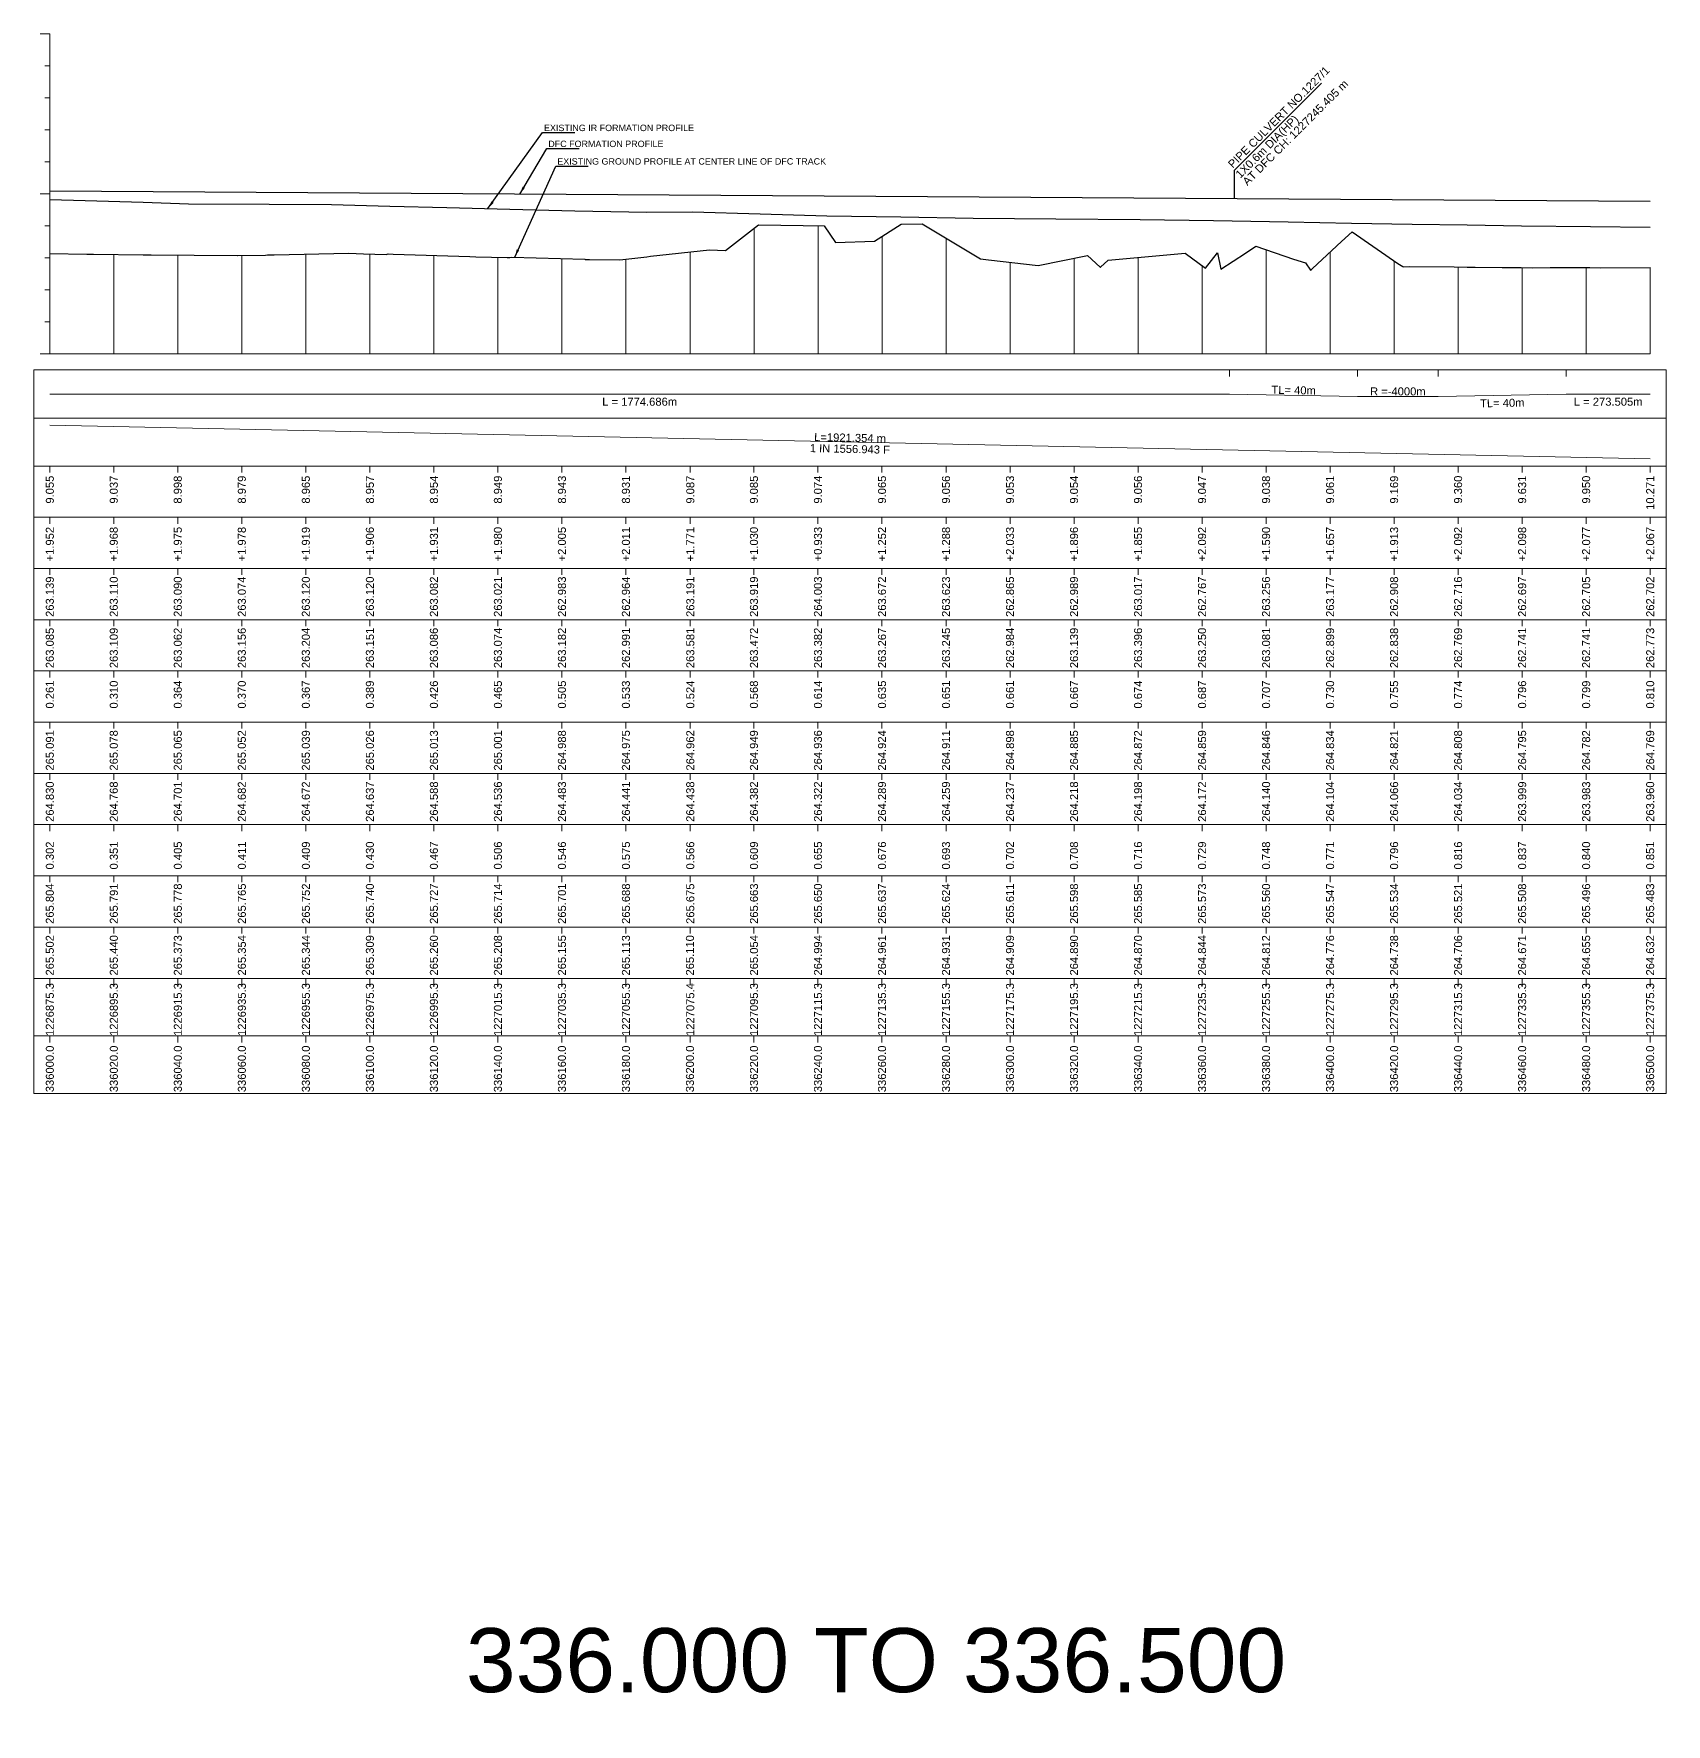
# Model space of a CAD drawing. Header units: metres. Extents: x 30905 to 43495, y -2428 to -1873.
# Drawn here: x 33995 to 34505, y -2428 to -1900 of the extents above; entities that cross this region are included whole.
import ezdxf
from ezdxf.enums import TextEntityAlignment as Align

# ---------------------------------------------------------------- set-up
doc = ezdxf.new("R2010")
doc.units = ezdxf.units.M
doc.header["$MEASUREMENT"] = 0
for name, color, linetype, lineweight in [('LS CUT FILL', 10, 'Continuous', 0), ('LS DATUM X', 7, 'Continuous', 0), ('LS DATUM Y', 7, 'Continuous', 0), ('LS EXG GL', 7, 'Continuous', 0), ('LS EXG IR CH', 7, 'Continuous', 0), ('LS EXG RL', 7, 'Continuous', 0), ('LS EXG. FL', 7, 'Continuous', 0), ('LS EXG. GL AT PRO. TOE', 7, 'Continuous', 0), ('LS FRAME', 7, 'Continuous', 0), ('LS HORIZONTAL ALIGNMENT', 10, 'Continuous', 0), ('LS PFL-EFL', 10, 'Continuous', 0), ('LS PRL-ERL', 10, 'Continuous', 0), ('LS PRO FL', 10, 'Continuous', 0), ('LS PRO. DFCC CH', 10, 'Continuous', 0), ('LS PRO. RL', 10, 'Continuous', 0), ('LS PROFILE EXG FL', 7, 'Continuous', 25), ('LS PROFILE EXG GL', 7, 'Continuous', 30), ('LS PROFILE PRO FL', 1, 'Continuous', 30), ('LS TICKS', 7, 'Continuous', 0), ('LS TRACK CENTER', 10, 'Continuous', 0), ('LS VERTICAL ALIGNMENT', 10, 'Continuous', 0), ('Profile Grid', 7, 'Continuous', 0)]:
    doc.layers.add(name, color=color, linetype=linetype, lineweight=lineweight)
doc.layers.add('LS DRAIN CULVERT', color=10, linetype='Continuous')
doc.layers.add('ref text', color=3, linetype='Continuous')
doc.styles.get("Standard").update_dxf_attribs({"font": 'arial.ttf'})
doc.styles.add('Style-Arial', font='arial.ttf')
doc.dimstyles.get("Standard").update_dxf_attribs({"dimtxt": 5, "dimasz": 0.18, "dimexe": 0.18, "dimexo": 0.0625, "dimgap": 0.09, "dimtad": 0, "dimtih": 1, "dimtoh": 1, "dimdec": 4, "dimzin": 0, "dimdsep": 46, "dimtxsty": 'Standard', "dimcen": 0.09, "dimadec": 0, "dimazin": 0, "dimtfac": 1, "dimtdec": 4, "dimtofl": 0, "dimtmove": 0, "dimatfit": 3, "dimfxl": 1, "dimtolj": 1, "dimtzin": 0, "dimarcsym": 0})

msp = doc.modelspace()

# ---------------------------------------------------------------- linework, layer by layer
at = {"layer": 'LS DATUM X', "color": 7, "linetype": 'Continuous', "lineweight": 0}
msp.add_line((34000, -2000), (34500.01, -2000), dxfattribs=at)
at = {"layer": 'LS DATUM Y', "color": 7, "linetype": 'Continuous', "lineweight": 0}
for p, q in [((33997, -1900), (34000, -1900)), ((33997, -1900), (34000, -1900)), ((34000, -2000), (34000, -1900)), ((33998.5, -1910), (34000, -1910)), ((33998.5, -1920), (34000, -1920)), ((33998.5, -1930), (34000, -1930)), ((33998.5, -1940), (34000, -1940)), ((33997, -1950), (34000, -1950)), ((33998.5, -1960), (34000, -1960)), ((33998.5, -1970), (34000, -1970)), ((33998.5, -1980), (34000, -1980)), ((33998.5, -1990), (34000, -1990)), ((33997, -2000), (34000, -2000))]:
    msp.add_line(p, q, dxfattribs=at)
at = {"layer": 'LS DRAIN CULVERT'}
msp.add_lwpolyline([(34397.32, -1915.41), (34370, -1942.74), (34370, -1951.47)], dxfattribs=at)
at = {"layer": 'LS FRAME', "color": 7, "linetype": 'Continuous', "lineweight": 0, "flags": 128}
for points in [[(33995, -2020), (34505.01, -2020), (34505.01, -2005), (33995, -2005), (33995, -2020)], [(33995, -2035), (34505.01, -2035), (34505.01, -2020), (33995, -2020), (33995, -2035)], [(33995, -2051), (34505.01, -2051), (34505.01, -2035), (33995, -2035), (33995, -2051)], [(33995, -2067), (34505.01, -2067), (34505.01, -2051), (33995, -2051), (33995, -2067)], [(33995, -2083), (34505.01, -2083), (34505.01, -2067), (33995, -2067), (33995, -2083)], [(33995, -2099), (34505.01, -2099), (34505.01, -2083), (33995, -2083), (33995, -2099)], [(33995, -2115), (34505.01, -2115), (34505.01, -2099), (33995, -2099), (33995, -2115)], [(33995, -2131), (34505.01, -2131), (34505.01, -2115), (33995, -2115), (33995, -2131)], [(33995, -2147), (34505.01, -2147), (34505.01, -2131), (33995, -2131), (33995, -2147)], [(33995, -2163), (34505.01, -2163), (34505.01, -2147), (33995, -2147), (33995, -2163)], [(33995, -2179), (34505.01, -2179), (34505.01, -2163), (33995, -2163), (33995, -2179)], [(33995, -2195), (34505.01, -2195), (34505.01, -2179), (33995, -2179), (33995, -2195)], [(33995, -2213), (34505.01, -2213), (34505.01, -2195), (33995, -2195), (33995, -2213)], [(33995, -2231), (34505.01, -2231), (34505.01, -2213), (33995, -2213), (33995, -2231)]]:
    msp.add_lwpolyline(points, close=True, dxfattribs=at)
at = {"layer": 'LS HORIZONTAL ALIGNMENT', "lineweight": 0, "flags": 128}
msp.add_lwpolyline([(34000, -2012.5), (34368.58, -2012.5), (34368.58, -2012.5), (34408.58, -2013.29), (34408.58, -2013.29), (34433.77, -2013.29), (34433.77, -2013.29), (34473.77, -2012.5), (34473.77, -2012.5), (34500.01, -2012.5)], dxfattribs=at)
at = {"layer": 'LS PROFILE EXG FL'}
msp.add_lwpolyline([(34000, -1951.7), (34011.07, -1952.02), (34029.12, -1952.62), (34043.32, -1953.1), (34068.57, -1953.22), (34087.99, -1953.32), (34106.25, -1953.78), (34124.07, -1954.22), (34143.72, -1954.74), (34164.02, -1955.27), (34186.48, -1955.71), (34200.8, -1955.62), (34221.91, -1956.24), (34242.75, -1956.86), (34265.89, -1957.2), (34288.47, -1957.53), (34314.32, -1957.76), (34340.63, -1958.03), (34363.61, -1958.33), (34386.86, -1958.72), (34406.69, -1959.09), (34425.62, -1959.45), (34442.84, -1959.71), (34459.8, -1960.01), (34481.41, -1960.18), (34500, -1960.4)], dxfattribs=at)
at = {"layer": 'LS PROFILE EXG GL', "flags": 128}
msp.add_lwpolyline([(34000, -1968.61), (34011.62, -1968.83), (34013.62, -1968.84), (34029.12, -1968.99), (34031.71, -1969.02), (34058.58, -1969.29), (34058.61, -1969.29), (34067.35, -1969.12), (34068.04, -1969.03), (34068.18, -1969.01), (34069.11, -1969.01), (34069.39, -1969.01), (34070.13, -1969), (34093.41, -1968.53), (34097.96, -1968.74), (34105.04, -1968.93), (34105.67, -1968.74), (34107.29, -1968.8), (34131.26, -1969.51), (34133.1, -1969.61), (34142.93, -1969.86), (34143.75, -1969.88), (34144.39, -1969.75), (34167.18, -1970.36), (34167.31, -1970.51), (34168.59, -1970.48), (34178.14, -1970.55), (34186.49, -1969.69), (34187.69, -1969.48), (34206.08, -1967.42), (34211.12, -1967.65), (34221.41, -1959.71), (34235.33, -1959.87), (34241.92, -1960.01), (34245.45, -1965.14), (34257.64, -1964.78), (34265.99, -1959.48), (34272.57, -1959.32), (34290.78, -1970.23), (34293.28, -1970.56), (34308.77, -1972.39), (34324.2, -1969.25), (34328.21, -1972.9), (34328.26, -1972.9), (34330.7, -1970.69), (34354.76, -1968.47), (34361.1, -1973.15), (34364.84, -1968.41), (34365.9, -1973.52), (34373.58, -1968.46), (34376.8, -1966.34), (34388.58, -1970.37), (34392.29, -1971.58), (34393.89, -1973.8), (34394.18, -1973.63), (34394.54, -1973.33), (34403.58, -1964.88), (34406.88, -1961.81), (34406.88, -1961.81), (34421.17, -1971.73), (34421.68, -1972.08), (34422.68, -1972.65), (34422.94, -1972.73), (34424.76, -1972.72), (34438.77, -1972.83), (34442.78, -1972.86), (34445.32, -1972.91), (34453.77, -1972.98), (34459.66, -1973.03), (34463.37, -1973.04), (34468.77, -1973.01), (34481.16, -1972.95), (34484.34, -1973.04), (34500.03, -1972.98)], dxfattribs=at)
at = {"layer": 'LS PROFILE PRO FL'}
msp.add_line((34000, -1949.09), (34500.01, -1952.31), dxfattribs=at)
at = {"layer": 'LS TICKS', "color": 7, "linetype": 'Continuous', "lineweight": 0, "flags": 128}
for points in [[(34368.58, -2007), (34368.58, -2005)], [(34408.58, -2007), (34408.58, -2005)], [(34433.77, -2007), (34433.77, -2005)], [(34473.77, -2007), (34473.77, -2005)], [(34000, -2037), (34000, -2035)], [(34019.98, -2037), (34019.98, -2035)], [(34039.98, -2037), (34039.98, -2035)], [(34059.99, -2037), (34059.99, -2035)], [(34079.99, -2037), (34079.99, -2035)], [(34100, -2037), (34100, -2035)], [(34120, -2037), (34120, -2035)], [(34140, -2037), (34140, -2035)], [(34160, -2037), (34160, -2035)], [(34179.99, -2037), (34179.99, -2035)], [(34200.09, -2037), (34200.09, -2035)], [(34219.99, -2037), (34219.99, -2035)], [(34239.99, -2037), (34239.99, -2035)], [(34260, -2037), (34260, -2035)], [(34280, -2037), (34280, -2035)], [(34300, -2037), (34300, -2035)], [(34320, -2037), (34320, -2035)], [(34340, -2037), (34340, -2035)], [(34360, -2037), (34360, -2035)], [(34380, -2037), (34380, -2035)], [(34400, -2037), (34400, -2035)], [(34420.01, -2037), (34420.01, -2035)], [(34440, -2037), (34440, -2035)], [(34460.01, -2037), (34460.01, -2035)], [(34480.01, -2037), (34480.01, -2035)], [(34500.01, -2037), (34500.01, -2035)], [(34000, -2053), (34000, -2051)], [(34019.98, -2053), (34019.98, -2051)], [(34039.98, -2053), (34039.98, -2051)], [(34059.99, -2053), (34059.99, -2051)], [(34079.99, -2053), (34079.99, -2051)], [(34100, -2053), (34100, -2051)], [(34120, -2053), (34120, -2051)], [(34140, -2053), (34140, -2051)], [(34160, -2053), (34160, -2051)], [(34179.99, -2053), (34179.99, -2051)], [(34200.09, -2053), (34200.09, -2051)], [(34219.99, -2053), (34219.99, -2051)], [(34239.99, -2053), (34239.99, -2051)], [(34260, -2053), (34260, -2051)], [(34280, -2053), (34280, -2051)], [(34300, -2053), (34300, -2051)], [(34320, -2053), (34320, -2051)], [(34340, -2053), (34340, -2051)], [(34360, -2053), (34360, -2051)], [(34380, -2053), (34380, -2051)], [(34400, -2053), (34400, -2051)], [(34420.01, -2053), (34420.01, -2051)], [(34440, -2053), (34440, -2051)], [(34460.01, -2053), (34460.01, -2051)], [(34480.01, -2053), (34480.01, -2051)], [(34500.01, -2053), (34500.01, -2051)], [(34000, -2069), (34000, -2067)], [(34019.98, -2069), (34019.98, -2067)], [(34039.98, -2069), (34039.98, -2067)], [(34059.99, -2069), (34059.99, -2067)], [(34079.99, -2069), (34079.99, -2067)], [(34100, -2069), (34100, -2067)], [(34120, -2069), (34120, -2067)], [(34140, -2069), (34140, -2067)], [(34160, -2069), (34160, -2067)], [(34179.99, -2069), (34179.99, -2067)], [(34200.09, -2069), (34200.09, -2067)], [(34219.99, -2069), (34219.99, -2067)], [(34239.99, -2069), (34239.99, -2067)], [(34260, -2069), (34260, -2067)], [(34280, -2069), (34280, -2067)], [(34300, -2069), (34300, -2067)], [(34320, -2069), (34320, -2067)], [(34340, -2069), (34340, -2067)], [(34360, -2069), (34360, -2067)], [(34380, -2069), (34380, -2067)], [(34400, -2069), (34400, -2067)], [(34420.01, -2069), (34420.01, -2067)], [(34440, -2069), (34440, -2067)], [(34460.01, -2069), (34460.01, -2067)], [(34480.01, -2069), (34480.01, -2067)], [(34500.01, -2069), (34500.01, -2067)], [(34000, -2085), (34000, -2083)], [(34019.98, -2085), (34019.98, -2083)], [(34039.98, -2085), (34039.98, -2083)], [(34059.99, -2085), (34059.99, -2083)], [(34079.99, -2085), (34079.99, -2083)], [(34100, -2085), (34100, -2083)], [(34120, -2085), (34120, -2083)], [(34140, -2085), (34140, -2083)], [(34160, -2085), (34160, -2083)], [(34179.99, -2085), (34179.99, -2083)], [(34200.09, -2085), (34200.09, -2083)], [(34219.99, -2085), (34219.99, -2083)], [(34239.99, -2085), (34239.99, -2083)], [(34260, -2085), (34260, -2083)], [(34280, -2085), (34280, -2083)], [(34300, -2085), (34300, -2083)], [(34320, -2085), (34320, -2083)], [(34340, -2085), (34340, -2083)], [(34360, -2085), (34360, -2083)], [(34380, -2085), (34380, -2083)], [(34400, -2085), (34400, -2083)], [(34420.01, -2085), (34420.01, -2083)], [(34440, -2085), (34440, -2083)], [(34460.01, -2085), (34460.01, -2083)], [(34480.01, -2085), (34480.01, -2083)], [(34500.01, -2085), (34500.01, -2083)], [(34000, -2101), (34000, -2099)], [(34019.98, -2101), (34019.98, -2099)], [(34039.98, -2101), (34039.98, -2099)], [(34059.99, -2101), (34059.99, -2099)], [(34079.99, -2101), (34079.99, -2099)], [(34100, -2101), (34100, -2099)], [(34120, -2101), (34120, -2099)], [(34140, -2101), (34140, -2099)], [(34160, -2101), (34160, -2099)], [(34179.99, -2101), (34179.99, -2099)], [(34200.09, -2101), (34200.09, -2099)], [(34219.99, -2101), (34219.99, -2099)], [(34239.99, -2101), (34239.99, -2099)], [(34260, -2101), (34260, -2099)], [(34280, -2101), (34280, -2099)], [(34300, -2101), (34300, -2099)], [(34320, -2101), (34320, -2099)], [(34340, -2101), (34340, -2099)], [(34360, -2101), (34360, -2099)], [(34380, -2101), (34380, -2099)], [(34400, -2101), (34400, -2099)], [(34420.01, -2101), (34420.01, -2099)], [(34440, -2101), (34440, -2099)], [(34460.01, -2101), (34460.01, -2099)], [(34480.01, -2101), (34480.01, -2099)], [(34500.01, -2101), (34500.01, -2099)], [(34000, -2117), (34000, -2115)], [(34019.98, -2117), (34019.98, -2115)], [(34039.98, -2117), (34039.98, -2115)], [(34059.99, -2117), (34059.99, -2115)], [(34079.99, -2117), (34079.99, -2115)], [(34100, -2117), (34100, -2115)], [(34120, -2117), (34120, -2115)], [(34140, -2117), (34140, -2115)], [(34160, -2117), (34160, -2115)], [(34179.99, -2117), (34179.99, -2115)], [(34200.09, -2117), (34200.09, -2115)], [(34219.99, -2117), (34219.99, -2115)], [(34239.99, -2117), (34239.99, -2115)], [(34260, -2117), (34260, -2115)], [(34280, -2117), (34280, -2115)], [(34300, -2117), (34300, -2115)], [(34320, -2117), (34320, -2115)], [(34340, -2117), (34340, -2115)], [(34360, -2117), (34360, -2115)], [(34380, -2117), (34380, -2115)], [(34400, -2117), (34400, -2115)], [(34420.01, -2117), (34420.01, -2115)], [(34440, -2117), (34440, -2115)], [(34460.01, -2117), (34460.01, -2115)], [(34480.01, -2117), (34480.01, -2115)], [(34500.01, -2117), (34500.01, -2115)], [(34000, -2133), (34000, -2131)], [(34019.98, -2133), (34019.98, -2131)], [(34039.98, -2133), (34039.98, -2131)], [(34059.99, -2133), (34059.99, -2131)], [(34079.99, -2133), (34079.99, -2131)], [(34100, -2133), (34100, -2131)], [(34120, -2133), (34120, -2131)], [(34140, -2133), (34140, -2131)], [(34160, -2133), (34160, -2131)], [(34179.99, -2133), (34179.99, -2131)], [(34200.09, -2133), (34200.09, -2131)], [(34219.99, -2133), (34219.99, -2131)], [(34239.99, -2133), (34239.99, -2131)], [(34260, -2133), (34260, -2131)], [(34280, -2133), (34280, -2131)], [(34300, -2133), (34300, -2131)], [(34320, -2133), (34320, -2131)], [(34340, -2133), (34340, -2131)], [(34360, -2133), (34360, -2131)], [(34380, -2133), (34380, -2131)], [(34400, -2133), (34400, -2131)], [(34420.01, -2133), (34420.01, -2131)], [(34440, -2133), (34440, -2131)], [(34460.01, -2133), (34460.01, -2131)], [(34480.01, -2133), (34480.01, -2131)], [(34500.01, -2133), (34500.01, -2131)], [(34000, -2149), (34000, -2147)], [(34019.98, -2149), (34019.98, -2147)], [(34039.98, -2149), (34039.98, -2147)], [(34059.99, -2149), (34059.99, -2147)], [(34079.99, -2149), (34079.99, -2147)], [(34100, -2149), (34100, -2147)], [(34120, -2149), (34120, -2147)], [(34140, -2149), (34140, -2147)], [(34160, -2149), (34160, -2147)], [(34179.99, -2149), (34179.99, -2147)], [(34200.09, -2149), (34200.09, -2147)], [(34219.99, -2149), (34219.99, -2147)], [(34239.99, -2149), (34239.99, -2147)], [(34260, -2149), (34260, -2147)], [(34280, -2149), (34280, -2147)], [(34300, -2149), (34300, -2147)], [(34320, -2149), (34320, -2147)], [(34340, -2149), (34340, -2147)], [(34360, -2149), (34360, -2147)], [(34380, -2149), (34380, -2147)], [(34400, -2149), (34400, -2147)], [(34420.01, -2149), (34420.01, -2147)], [(34440, -2149), (34440, -2147)], [(34460.01, -2149), (34460.01, -2147)], [(34480.01, -2149), (34480.01, -2147)], [(34500.01, -2149), (34500.01, -2147)], [(34000, -2165), (34000, -2163)], [(34019.98, -2165), (34019.98, -2163)], [(34039.98, -2165), (34039.98, -2163)], [(34059.99, -2165), (34059.99, -2163)], [(34079.99, -2165), (34079.99, -2163)], [(34100, -2165), (34100, -2163)], [(34120, -2165), (34120, -2163)], [(34140, -2165), (34140, -2163)], [(34160, -2165), (34160, -2163)], [(34179.99, -2165), (34179.99, -2163)], [(34200.09, -2165), (34200.09, -2163)], [(34219.99, -2165), (34219.99, -2163)], [(34239.99, -2165), (34239.99, -2163)], [(34260, -2165), (34260, -2163)], [(34280, -2165), (34280, -2163)], [(34300, -2165), (34300, -2163)], [(34320, -2165), (34320, -2163)], [(34340, -2165), (34340, -2163)], [(34360, -2165), (34360, -2163)], [(34380, -2165), (34380, -2163)], [(34400, -2165), (34400, -2163)], [(34420.01, -2165), (34420.01, -2163)], [(34440, -2165), (34440, -2163)], [(34460.01, -2165), (34460.01, -2163)], [(34480.01, -2165), (34480.01, -2163)], [(34500.01, -2165), (34500.01, -2163)], [(34000, -2181), (34000, -2179)], [(34019.98, -2181), (34019.98, -2179)], [(34039.98, -2181), (34039.98, -2179)], [(34059.99, -2181), (34059.99, -2179)], [(34079.99, -2181), (34079.99, -2179)], [(34100, -2181), (34100, -2179)], [(34120, -2181), (34120, -2179)], [(34140, -2181), (34140, -2179)], [(34160, -2181), (34160, -2179)], [(34179.99, -2181), (34179.99, -2179)], [(34200.09, -2181), (34200.09, -2179)], [(34219.99, -2181), (34219.99, -2179)], [(34239.99, -2181), (34239.99, -2179)], [(34260, -2181), (34260, -2179)], [(34280, -2181), (34280, -2179)], [(34300, -2181), (34300, -2179)], [(34320, -2181), (34320, -2179)], [(34340, -2181), (34340, -2179)], [(34360, -2181), (34360, -2179)], [(34380, -2181), (34380, -2179)], [(34400, -2181), (34400, -2179)], [(34420.01, -2181), (34420.01, -2179)], [(34440, -2181), (34440, -2179)], [(34460.01, -2181), (34460.01, -2179)], [(34480.01, -2181), (34480.01, -2179)], [(34500.01, -2181), (34500.01, -2179)], [(34000, -2197), (34000, -2195)], [(34019.98, -2197), (34019.98, -2195)], [(34039.98, -2197), (34039.98, -2195)], [(34059.99, -2197), (34059.99, -2195)], [(34079.99, -2197), (34079.99, -2195)], [(34100, -2197), (34100, -2195)], [(34120, -2197), (34120, -2195)], [(34140, -2197), (34140, -2195)], [(34160, -2197), (34160, -2195)], [(34179.99, -2197), (34179.99, -2195)], [(34200.09, -2197), (34200.09, -2195)], [(34219.99, -2197), (34219.99, -2195)], [(34239.99, -2197), (34239.99, -2195)], [(34260, -2197), (34260, -2195)], [(34280, -2197), (34280, -2195)], [(34300, -2197), (34300, -2195)], [(34320, -2197), (34320, -2195)], [(34340, -2197), (34340, -2195)], [(34360, -2197), (34360, -2195)], [(34380, -2197), (34380, -2195)], [(34400, -2197), (34400, -2195)], [(34420.01, -2197), (34420.01, -2195)], [(34440, -2197), (34440, -2195)], [(34460.01, -2197), (34460.01, -2195)], [(34480.01, -2197), (34480.01, -2195)], [(34500.01, -2197), (34500.01, -2195)], [(34000, -2215), (34000, -2213)], [(34019.98, -2215), (34019.98, -2213)], [(34039.98, -2215), (34039.98, -2213)], [(34059.99, -2215), (34059.99, -2213)], [(34079.99, -2215), (34079.99, -2213)], [(34100, -2215), (34100, -2213)], [(34120, -2215), (34120, -2213)], [(34140, -2215), (34140, -2213)], [(34160, -2215), (34160, -2213)], [(34179.99, -2215), (34179.99, -2213)], [(34200.09, -2215), (34200.09, -2213)], [(34219.99, -2215), (34219.99, -2213)], [(34239.99, -2215), (34239.99, -2213)], [(34260, -2215), (34260, -2213)], [(34280, -2215), (34280, -2213)], [(34300, -2215), (34300, -2213)], [(34320, -2215), (34320, -2213)], [(34340, -2215), (34340, -2213)], [(34360, -2215), (34360, -2213)], [(34380, -2215), (34380, -2213)], [(34400, -2215), (34400, -2213)], [(34420.01, -2215), (34420.01, -2213)], [(34440, -2215), (34440, -2213)], [(34460.01, -2215), (34460.01, -2213)], [(34480.01, -2215), (34480.01, -2213)], [(34500.01, -2215), (34500.01, -2213)]]:
    msp.add_lwpolyline(points, dxfattribs=at)
at = {"layer": 'LS VERTICAL ALIGNMENT', "linetype": 'Continuous', "lineweight": 0, "flags": 128}
msp.add_lwpolyline([(34000, -2022.25), (34500.01, -2032.75)], dxfattribs=at)
at = {"layer": 'Profile Grid', "linetype": 'Continuous', "lineweight": 0, "flags": 128}
for points in [[(34220.02, -2000), (34220.02, -1960.79)], [(34240.02, -2000), (34240.02, -1959.97)], [(34260.02, -2000), (34260.02, -1963.27)], [(34280.02, -2000), (34280.02, -1963.79)], [(34000.02, -2000), (34000.02, -1966.5)], [(34020.01, -2000), (34020.01, -1968.9)], [(34040.01, -2000), (34040.01, -1969.1)], [(34080.02, -2000), (34080.02, -1968.8)], [(34100.02, -2000), (34100.02, -1968.8)], [(34120.02, -2000), (34120.02, -1969.18)], [(34200.12, -2000), (34200.12, -1968.09)], [(34380.02, -2000), (34380.02, -1967.44)], [(34400.02, -2000), (34400.02, -1968.2)], [(34060.02, -2000), (34060.02, -1969.26)], [(34140.02, -2000), (34140.02, -1969.79)], [(34160.02, -2000), (34160.02, -1970.17)], [(34180.02, -2000), (34180.02, -1970.36)], [(34300.02, -2000), (34300.02, -1971.35)], [(34320.02, -2000), (34320.02, -1970.1)], [(34340.02, -2000), (34340.02, -1969.83)], [(34360.02, -2000), (34360.02, -1972.35)], [(34420.03, -2000), (34420.03, -1970.93)], [(34440.02, -2000), (34440.02, -1972.84)], [(34460.03, -2000), (34460.03, -1973.03)], [(34480.03, -2000), (34480.03, -1972.95)], [(34500.03, -2000), (34500.03, -1972.98)]]:
    msp.add_lwpolyline(points, dxfattribs=at)

# ---------------------------------------------------------------- texts
at = {"layer": 'LS CUT FILL', "lineweight": 0, "style": 'Style-Arial'}
for s, p in [('+1.952', (34000, -2054)), ('+1.968', (34019.98, -2054)), ('+1.975', (34039.98, -2054)), ('+1.978', (34059.99, -2054)), ('+1.919', (34079.99, -2054)), ('+1.906', (34100, -2054)), ('+1.931', (34120, -2054)), ('+1.980', (34140, -2054)), ('+2.005', (34160, -2054)), ('+2.011', (34179.99, -2054)), ('+1.771', (34200.11, -2054)), ('+1.030', (34219.99, -2054)), ('+0.933', (34239.99, -2054)), ('+1.252', (34260, -2054)), ('+1.288', (34280, -2054)), ('+2.033', (34300, -2054)), ('+1.896', (34320, -2054)), ('+1.855', (34340, -2054)), ('+2.092', (34360, -2054)), ('+1.590', (34380, -2054)), ('+1.657', (34400, -2054)), ('+1.913', (34420, -2054)), ('+2.092', (34439.99, -2054)), ('+2.098', (34460, -2054)), ('+2.077', (34480, -2054)), ('+2.067', (34500.01, -2054))]:
    msp.add_text(s, height=2.5, rotation=90, dxfattribs=at).set_placement(p, align=Align.MIDDLE_RIGHT)
at = {"layer": 'LS DRAIN CULVERT'}
for s, p in [('PIPE CULVERT NO.1227/1', (34369.61, -1942.13)), ('AT DFC CH: 1227245.405 m', (34374.16, -1947.57)), ('1X0.6m DIA(HP)', (34371.96, -1945.28))]:
    msp.add_text(s, height=2.5, rotation=44.9599, dxfattribs=at).set_placement(p)
at = {"layer": 'LS EXG GL', "lineweight": 0, "style": 'Style-Arial'}
for s, p in [('263.139', (34000, -2069.5)), ('263.110', (34019.98, -2069.5)), ('263.090', (34039.98, -2069.5)), ('263.074', (34059.99, -2069.5)), ('263.120', (34079.99, -2069.5)), ('263.120', (34100, -2069.5)), ('263.082', (34120, -2069.5)), ('263.021', (34140, -2069.5)), ('262.983', (34160, -2069.5)), ('262.964', (34179.99, -2069.5)), ('263.191', (34200.11, -2069.5)), ('263.919', (34219.99, -2069.5)), ('264.003', (34239.99, -2069.5)), ('263.672', (34260, -2069.5)), ('263.623', (34280, -2069.5)), ('262.865', (34300, -2069.5)), ('262.989', (34320, -2069.5)), ('263.017', (34340, -2069.5)), ('262.767', (34360, -2069.5)), ('263.256', (34380, -2069.5)), ('263.177', (34400, -2069.5)), ('262.908', (34420, -2069.5)), ('262.716', (34439.99, -2069.5)), ('262.697', (34460, -2069.5)), ('262.705', (34480, -2069.5)), ('262.702', (34500.01, -2069.5))]:
    msp.add_text(s, height=2.5, rotation=90, dxfattribs=at).set_placement(p, align=Align.MIDDLE_RIGHT)
at = {"layer": 'LS EXG IR CH', "style": 'Style-Arial'}
for s, p in [('336000.0', (34000, -2216)), ('336020.0', (34020, -2216)), ('336040.0', (34040, -2216)), ('336060.0', (34060, -2216)), ('336080.0', (34080, -2216)), ('336100.0', (34100, -2216)), ('336120.0', (34120, -2216)), ('336140.0', (34140, -2216)), ('336160.0', (34160, -2216)), ('336180.0', (34180, -2216)), ('336200.0', (34200, -2216)), ('336220.0', (34220, -2216)), ('336240.0', (34240, -2216)), ('336260.0', (34260, -2216)), ('336280.0', (34280, -2216)), ('336300.0', (34300, -2216)), ('336320.0', (34320, -2216)), ('336340.0', (34340, -2216)), ('336360.0', (34360, -2216)), ('336380.0', (34380, -2216)), ('336400.0', (34400, -2216)), ('336420.0', (34420, -2216)), ('336440.0', (34440, -2216)), ('336460.0', (34460, -2216)), ('336480.0', (34480, -2216)), ('336500.0', (34500, -2216))]:
    msp.add_text(s, height=2.5, rotation=90, dxfattribs=at).set_placement(p, align=Align.MIDDLE_RIGHT)
at = {"layer": 'LS EXG RL', "style": 'Style-Arial'}
for s, p in [('265.502', (34000, -2181.5)), ('265.440', (34020, -2181.5)), ('265.373', (34040, -2181.5)), ('265.354', (34060, -2181.5)), ('265.344', (34080, -2181.5)), ('265.309', (34100, -2181.5)), ('265.260', (34120, -2181.5)), ('265.208', (34140, -2181.5)), ('265.155', (34160, -2181.5)), ('265.113', (34180, -2181.5)), ('265.110', (34200, -2181.5)), ('265.054', (34220, -2181.5)), ('264.994', (34240, -2181.5)), ('264.961', (34260, -2181.5)), ('264.931', (34280, -2181.5)), ('264.909', (34300, -2181.5)), ('264.890', (34320, -2181.5)), ('264.870', (34340, -2181.5)), ('264.844', (34360, -2181.5)), ('264.812', (34380, -2181.5)), ('264.776', (34400, -2181.5)), ('264.738', (34420, -2181.5)), ('264.706', (34440, -2181.5)), ('264.671', (34460, -2181.5)), ('264.655', (34480, -2181.5)), ('264.632', (34500, -2181.5))]:
    msp.add_text(s, height=2.5, rotation=90, dxfattribs=at).set_placement(p, align=Align.MIDDLE_RIGHT)
at = {"layer": 'LS EXG. FL'}
for s, p in [('264.830', (34000, -2133.5)), ('264.768', (34019.98, -2133.5)), ('264.701', (34039.98, -2133.5)), ('264.682', (34059.99, -2133.5)), ('264.672', (34079.99, -2133.5)), ('264.637', (34100, -2133.5)), ('264.588', (34120, -2133.5)), ('264.536', (34140, -2133.5)), ('264.483', (34160, -2133.5)), ('264.441', (34179.99, -2133.5)), ('264.438', (34200.09, -2133.5)), ('264.382', (34219.99, -2133.5)), ('264.322', (34239.99, -2133.5)), ('264.289', (34260, -2133.5)), ('264.259', (34280, -2133.5)), ('264.237', (34300, -2133.5)), ('264.218', (34320, -2133.5)), ('264.198', (34340, -2133.5)), ('264.172', (34360, -2133.5)), ('264.140', (34380, -2133.5)), ('264.104', (34400, -2133.5)), ('264.066', (34420.01, -2133.5)), ('264.034', (34440, -2133.5)), ('263.999', (34460.01, -2133.5)), ('263.983', (34480.01, -2133.5)), ('263.960', (34500.01, -2133.5))]:
    msp.add_text(s, height=2.5, rotation=90, dxfattribs=at).set_placement(p, align=Align.MIDDLE_RIGHT)
at = {"layer": 'LS EXG. GL AT PRO. TOE'}
for s, p in [('263.085', (34000, -2085.5)), ('263.109', (34019.98, -2085.5)), ('263.062', (34039.98, -2085.5)), ('263.156', (34059.99, -2085.5)), ('263.204', (34079.99, -2085.5)), ('263.151', (34100, -2085.5)), ('263.086', (34120, -2085.5)), ('263.074', (34140, -2085.5)), ('263.182', (34160, -2085.5)), ('262.991', (34179.99, -2085.5)), ('263.581', (34200.11, -2085.5)), ('263.472', (34219.99, -2085.5)), ('263.382', (34239.99, -2085.5)), ('263.267', (34260, -2085.5)), ('263.245', (34280, -2085.5)), ('262.984', (34300, -2085.5)), ('263.139', (34320, -2085.5)), ('263.396', (34340, -2085.5)), ('263.250', (34360, -2085.5)), ('263.081', (34380, -2085.5)), ('262.899', (34400, -2085.5)), ('262.838', (34420, -2085.5)), ('262.769', (34439.99, -2085.5)), ('262.741', (34460, -2085.5)), ('262.741', (34480, -2085.5)), ('262.773', (34500.01, -2085.5))]:
    msp.add_text(s, height=2.5, rotation=90, dxfattribs=at).set_placement(p, align=Align.MIDDLE_RIGHT)
at = {"layer": 'LS HORIZONTAL ALIGNMENT', "lineweight": 0, "char_height": 2.5, "attachment_point": 5, "line_spacing_factor": 0.6, "style": 'Style-Arial'}
for insert, rotation in [((34388.62, -2011.31), 358.8721), ((34453.8, -2015.31), 1.1279)]:
    msp.add_mtext('TL= 40m', dxfattribs=dict(at, insert=insert, rotation=rotation))
for s, insert in [('R =-4000m', (34421.17, -2011.7)), ('L = 1774.686m', (34184.29, -2014.92)), ('L = 273.505m', (34486.89, -2014.92))]:
    msp.add_mtext(s, dxfattribs=dict(at, insert=insert))
at = {"layer": 'LS PFL-EFL'}
for s, p in [('0.261', (34000, -2102)), ('0.310', (34019.98, -2102)), ('0.364', (34039.98, -2102)), ('0.370', (34059.99, -2102)), ('0.367', (34079.99, -2102)), ('0.389', (34100, -2102)), ('0.426', (34120, -2102)), ('0.465', (34140, -2102)), ('0.505', (34160, -2102)), ('0.533', (34179.99, -2102)), ('0.524', (34200.11, -2102)), ('0.568', (34219.99, -2102)), ('0.614', (34239.99, -2102)), ('0.635', (34260, -2102)), ('0.651', (34280, -2102)), ('0.661', (34300, -2102)), ('0.667', (34320, -2102)), ('0.674', (34340, -2102)), ('0.687', (34360, -2102)), ('0.707', (34380, -2102)), ('0.730', (34400, -2102)), ('0.755', (34420, -2102)), ('0.774', (34439.99, -2102)), ('0.796', (34460, -2102)), ('0.799', (34480, -2102)), ('0.810', (34500.01, -2102))]:
    msp.add_text(s, height=2.5, rotation=90, dxfattribs=at).set_placement(p, align=Align.MIDDLE_RIGHT)
at = {"layer": 'LS PRL-ERL'}
for s, p in [('0.302', (34001.25, -2161)), ('0.351', (34021.25, -2161)), ('0.405', (34041.25, -2161)), ('0.411', (34061.25, -2161)), ('0.409', (34081.25, -2161)), ('0.430', (34101.25, -2161)), ('0.467', (34121.25, -2161)), ('0.506', (34141.25, -2161)), ('0.546', (34161.25, -2161)), ('0.575', (34181.25, -2161)), ('0.566', (34201.35, -2161)), ('0.609', (34221.25, -2161)), ('0.655', (34241.25, -2161)), ('0.676', (34261.25, -2161)), ('0.693', (34281.25, -2161)), ('0.702', (34301.25, -2161)), ('0.708', (34321.25, -2161)), ('0.716', (34341.25, -2161)), ('0.729', (34361.25, -2161)), ('0.748', (34381.25, -2161)), ('0.771', (34401.25, -2161)), ('0.796', (34421.25, -2161)), ('0.816', (34441.25, -2161)), ('0.837', (34461.25, -2161)), ('0.840', (34481.25, -2161)), ('0.851', (34501.25, -2161))]:
    msp.add_text(s, height=2.5, rotation=90, dxfattribs=at).set_placement(p)
at = {"layer": 'LS PRO FL', "lineweight": 0, "style": 'Style-Arial'}
for s, p in [('265.091', (34000, -2117.5)), ('265.078', (34019.98, -2117.5)), ('265.065', (34039.98, -2117.5)), ('265.052', (34059.99, -2117.5)), ('265.039', (34079.99, -2117.5)), ('265.026', (34100, -2117.5)), ('265.013', (34120, -2117.5)), ('265.001', (34140, -2117.5)), ('264.988', (34160, -2117.5)), ('264.975', (34179.99, -2117.5)), ('264.962', (34200.11, -2117.5)), ('264.949', (34219.99, -2117.5)), ('264.936', (34239.99, -2117.5)), ('264.924', (34260, -2117.5)), ('264.911', (34280, -2117.5)), ('264.898', (34300, -2117.5)), ('264.885', (34320, -2117.5)), ('264.872', (34340, -2117.5)), ('264.859', (34360, -2117.5)), ('264.846', (34380, -2117.5)), ('264.834', (34400, -2117.5)), ('264.821', (34420, -2117.5)), ('264.808', (34439.99, -2117.5)), ('264.795', (34460, -2117.5)), ('264.782', (34480, -2117.5)), ('264.769', (34500.01, -2117.5))]:
    msp.add_text(s, height=2.5, rotation=90, dxfattribs=at).set_placement(p, align=Align.MIDDLE_RIGHT)
at = {"layer": 'LS PRO. DFCC CH'}
for s, p in [('1226875.3', (34001.25, -2213)), ('1226895.3', (34021.25, -2213)), ('1226915.3', (34041.25, -2213)), ('1226935.3', (34061.25, -2213)), ('1226955.3', (34081.25, -2213)), ('1226975.3', (34101.25, -2213)), ('1226995.3', (34121.25, -2213)), ('1227015.3', (34141.25, -2213)), ('1227035.3', (34161.25, -2213)), ('1227055.3', (34181.25, -2213)), ('1227075.4', (34201.35, -2213)), ('1227095.3', (34221.25, -2213)), ('1227115.3', (34241.25, -2213)), ('1227135.3', (34261.25, -2213)), ('1227155.3', (34281.25, -2213)), ('1227175.3', (34301.25, -2213)), ('1227195.3', (34321.25, -2213)), ('1227215.3', (34341.25, -2213)), ('1227235.3', (34361.25, -2213)), ('1227255.3', (34381.25, -2213)), ('1227275.3', (34401.25, -2213)), ('1227295.3', (34421.25, -2213)), ('1227315.3', (34441.25, -2213)), ('1227335.3', (34461.25, -2213)), ('1227355.3', (34481.25, -2213)), ('1227375.3', (34501.25, -2213))]:
    msp.add_text(s, height=2.5, rotation=90, dxfattribs=at).set_placement(p)
at = {"layer": 'LS PRO. RL'}
for s, p in [('265.804', (34001.25, -2178)), ('265.791', (34021.25, -2178)), ('265.778', (34041.25, -2178)), ('265.765', (34061.25, -2178)), ('265.752', (34081.25, -2178)), ('265.740', (34101.25, -2178)), ('265.727', (34121.25, -2178)), ('265.714', (34141.25, -2178)), ('265.701', (34161.25, -2178)), ('265.688', (34181.25, -2178)), ('265.675', (34201.35, -2178)), ('265.663', (34221.25, -2178)), ('265.650', (34241.25, -2178)), ('265.637', (34261.25, -2178)), ('265.624', (34281.25, -2178)), ('265.611', (34301.25, -2178)), ('265.598', (34321.25, -2178)), ('265.585', (34341.25, -2178)), ('265.573', (34361.25, -2178)), ('265.560', (34381.25, -2178)), ('265.547', (34401.25, -2178)), ('265.534', (34421.25, -2178)), ('265.521', (34441.25, -2178)), ('265.508', (34461.25, -2178)), ('265.496', (34481.25, -2178)), ('265.483', (34501.25, -2178))]:
    msp.add_text(s, height=2.5, rotation=90, dxfattribs=at).set_placement(p)
at = {"layer": 'LS PROFILE EXG FL', "color": 7, "linetype": 'Continuous', "lineweight": 0, "style": 'Style-Arial'}
msp.add_text('EXISTING IR FORMATION PROFILE', height=2, dxfattribs=at).set_placement((34154.41, -1930.39))
at = {"layer": 'LS PROFILE EXG GL', "color": 7, "lineweight": 0, "style": 'Style-Arial'}
msp.add_text('EXISTING GROUND PROFILE AT CENTER LINE OF DFC TRACK', height=2, dxfattribs=at).set_placement((34158.56, -1940.85, 0))
at = {"layer": 'LS PROFILE PRO FL', "style": 'Style-Arial'}
msp.add_text(' DFC FORMATION PROFILE', height=2, dxfattribs=at).set_placement((34154.96, -1935.38, 0))
at = {"layer": 'LS TRACK CENTER'}
for s, p in [('9.055', (34000, -2038)), ('9.037', (34019.98, -2038)), ('8.998', (34039.98, -2038)), ('8.979', (34059.99, -2038)), ('8.965', (34079.99, -2038)), ('8.957', (34100, -2038)), ('8.954', (34120, -2038)), ('8.949', (34140, -2038)), ('8.943', (34160, -2038)), ('8.931', (34179.99, -2038)), ('9.087', (34200.11, -2038)), ('9.085', (34219.99, -2038)), ('9.074', (34239.99, -2038)), ('9.065', (34260, -2038)), ('9.056', (34280, -2038)), ('9.053', (34300, -2038)), ('9.054', (34320, -2038)), ('9.056', (34340, -2038)), ('9.047', (34360, -2038)), ('9.038', (34380, -2038)), ('9.061', (34400, -2038)), ('9.169', (34420, -2038)), ('9.360', (34439.99, -2038)), ('9.631', (34460, -2038)), ('9.950', (34480, -2038)), ('10.271', (34500.01, -2038))]:
    msp.add_text(s, height=2.5, rotation=90, dxfattribs=at).set_placement(p, align=Align.MIDDLE_RIGHT)
at = {"layer": 'LS VERTICAL ALIGNMENT', "lineweight": 0, "insert": (34250, -2027.92), "char_height": 2.5, "attachment_point": 5, "rotation": 358.797, "line_spacing_factor": 0.84, "style": 'Style-Arial'}
msp.add_mtext('L=1921.354 m\\P1 IN 1556.943 F', dxfattribs=at)
at = {"layer": 'ref text', "color": 3, "insert": (34130, -2418.23), "char_height": 20, "width": 256.3165, "attachment_point": 7, "bg_fill": 3, "box_fill_scale": 1.5, "bg_fill_color": 256, "bg_fill_transparency": 0}
msp.add_mtext('\\pxt8;336.000 TO 336.500', dxfattribs=at)

# ---------------------------------------------------------------- leaders
at = {"layer": 'LS PROFILE EXG FL', "color": 7, "lineweight": -3}
msp.add_leader([(34136.89, -1954.56), (34153.9, -1930.85), (34164.04, -1930.85)], dimstyle='Standard', override={"dimasz": 2.5, "dimexe": 0.25, "dimexo": 0.25, "dimgap": 0.25, "dimtad": 0, "dimtih": 0, "dimtoh": 0, "dimzin": 11, "dimadec": 4, "dimazin": 3, "dimatfit": 1, "dimfrac": 2, "dimtolj": 0, "dimtzin": 11}, dxfattribs=at)
at = {"layer": 'LS PROFILE EXG GL', "color": 7, "lineweight": -3}
msp.add_leader([(34145.25, -1969.77, 0), (34158.05, -1941.31, 0), (34168.19, -1941.31, 0)], dimstyle='Standard', override={"dimasz": 2.5, "dimexe": 0.25, "dimexo": 0.25, "dimgap": 0.25, "dimtad": 0, "dimtih": 0, "dimtoh": 0, "dimzin": 11, "dimadec": 4, "dimazin": 3, "dimatfit": 1, "dimfrac": 2, "dimtolj": 0, "dimtzin": 11}, dxfattribs=at)
at = {"layer": 'LS PROFILE PRO FL', "lineweight": -3}
msp.add_leader([(34146.84, -1950.04, 0), (34155.24, -1935.83, 0), (34165.38, -1935.83, 0)], dimstyle='Standard', override={"dimasz": 2.5, "dimexe": 0.25, "dimexo": 0.25, "dimgap": 0.25, "dimtad": 0, "dimtih": 0, "dimtoh": 0, "dimzin": 11, "dimadec": 4, "dimazin": 3, "dimatfit": 1, "dimfrac": 2, "dimtolj": 0, "dimtzin": 11}, dxfattribs=at)

doc.saveas('drawing.dxf')
